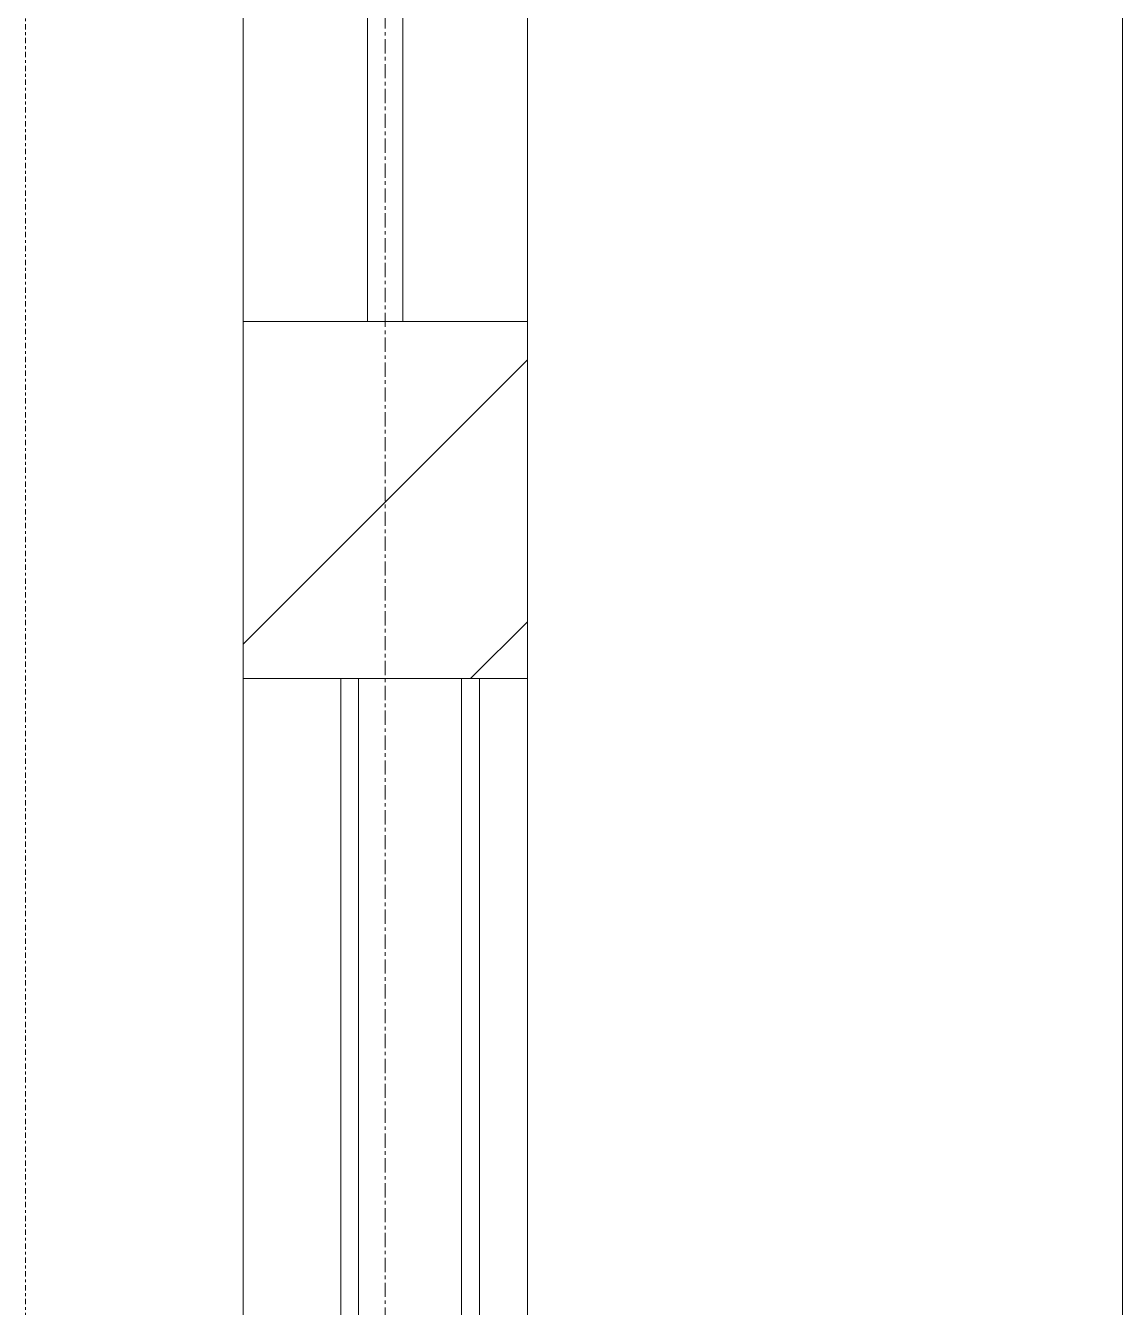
# Model space of a CAD drawing. Header units: inches. Extents: x 21386 to 98862, y -290 to 853.
# Drawn here: x 25968.24 to 26006.82, y 192.25 to 237.34 of the extents above; entities that cross this region are included whole.
import ezdxf

# ---------------------------------------------------------------- set-up
doc = ezdxf.new("R2010")
doc.units = ezdxf.units.IN
doc.header["$MEASUREMENT"] = 0
doc.linetypes.add('Dash Dot 3_16_', pattern=[0.3125, 0.1875, -0.0625, 0, -0.0625])
doc.linetypes.add('Grid Line 1_2_', pattern=[0.875, 0.5, -0.125, 0.125, -0.125])
for name, color, linetype, lineweight in [('A-ANNO-SYMB', 150, 'Continuous', 9), ('A-WALL', 113, 'Continuous', 13), ('G-ANNO-SYMB', 111, 'Continuous', 9), ('I-WALL', 2, 'Continuous', 13), ('S-BEAM', 12, 'Continuous', 13), ('S-GRID', 1, 'Continuous', 9)]:
    doc.layers.add(name, color=color, linetype=linetype, lineweight=lineweight)
pattern_1 = [(45, (22097.104, 100.19), (-19.00703, 19.00703), []), (45, (22097.104, 128.99), (-19.00703, 19.00703), [])]

# ---------------------------------------------------------------- blocks, each defined once
blk = doc.blocks.new('columns and girder2 - one-V32-Building Section - East_West looking North')
at = {"layer": 'S-BEAM', "lineweight": 9}
h = blk.add_hatch(dxfattribs=at)
h.set_pattern_fill('FP_1', color=8, style=0, pattern_type=2)
h.set_pattern_definition(pattern_1)
h.paths.add_polyline_path([(25980.265, 226.93), (25981.515, 226.93), (25981.515, 383.851), (25980.265, 383.851), (25980.265, 299.843)], flags=0)
h = blk.add_hatch(dxfattribs=at)
h.set_pattern_fill('FP_1', color=8, style=0, pattern_type=2)
h.set_pattern_definition(pattern_1)
h.paths.add_polyline_path([(25975.89, 214.372), (25985.89, 214.372), (25985.89, 226.93), (25975.89, 226.93), (25975.89, 218.069)], flags=0)
at = {"layer": 'S-BEAM', "color": 8, "lineweight": 9}
for p, q in [((25975.89, 226.93), (25975.89, 383.851)), ((25985.89, 226.93), (25985.89, 383.851)), ((25975.89, 1), (25975.89, 214.372)), ((25985.89, 214.372), (25985.89, 180))]:
    blk.add_line(p, q, dxfattribs=at)
at = {"layer": 'S-BEAM', "color": 7}
for p, q in [((25980.265, 226.93), (25980.265, 383.851)), ((25981.515, 383.851), (25981.515, 226.93)), ((25975.89, 226.93), (25975.89, 214.372)), ((25975.89, 226.93), (25985.89, 226.93)), ((25980.265, 226.93), (25981.515, 226.93)), ((25985.89, 214.372), (25985.89, 226.93)), ((25975.89, 214.372), (25985.89, 214.372))]:
    blk.add_line(p, q, dxfattribs=at)

msp = doc.modelspace()

# ---------------------------------------------------------------- linework, layer by layer
at = {"layer": 'A-ANNO-SYMB', "linetype": 'Dash Dot 3_16_'}
msp.add_line((25968.243, 397.785), (25968.243, -31.339), dxfattribs=at)
at = {"layer": 'A-WALL', "color": 7}
for p, q in [((25979.953, 214.372), (25979.953, 168)), ((25983.578, 214.372), (25983.578, 168))]:
    msp.add_line(p, q, dxfattribs=at)
at = {"layer": 'G-ANNO-SYMB'}
msp.add_line((26006.817, 545.157), (26006.817, -79.661), dxfattribs=at)
at = {"layer": 'I-WALL', "color": 7}
for p, q in [((25979.328, 214.372), (25979.328, 168)), ((25984.203, 214.372), (25979.328, 214.372)), ((25984.203, 168), (25984.203, 214.372))]:
    msp.add_line(p, q, dxfattribs=at)
at = {"layer": 'S-GRID', "linetype": 'Grid Line 1_2_'}
msp.add_line((25980.89, -146.006), (25980.89, 671.892), dxfattribs=at)
msp.add_line((25980.89, -146.006), (25980.89, 671.892), dxfattribs=at)

# ---------------------------------------------------------------- block references
at = {"layer": 'S-BEAM', "color": 7}
msp.add_blockref('columns and girder2 - one-V32-Building Section - East_West looking North', (0, 0), dxfattribs=at)

doc.saveas('drawing.dxf')
